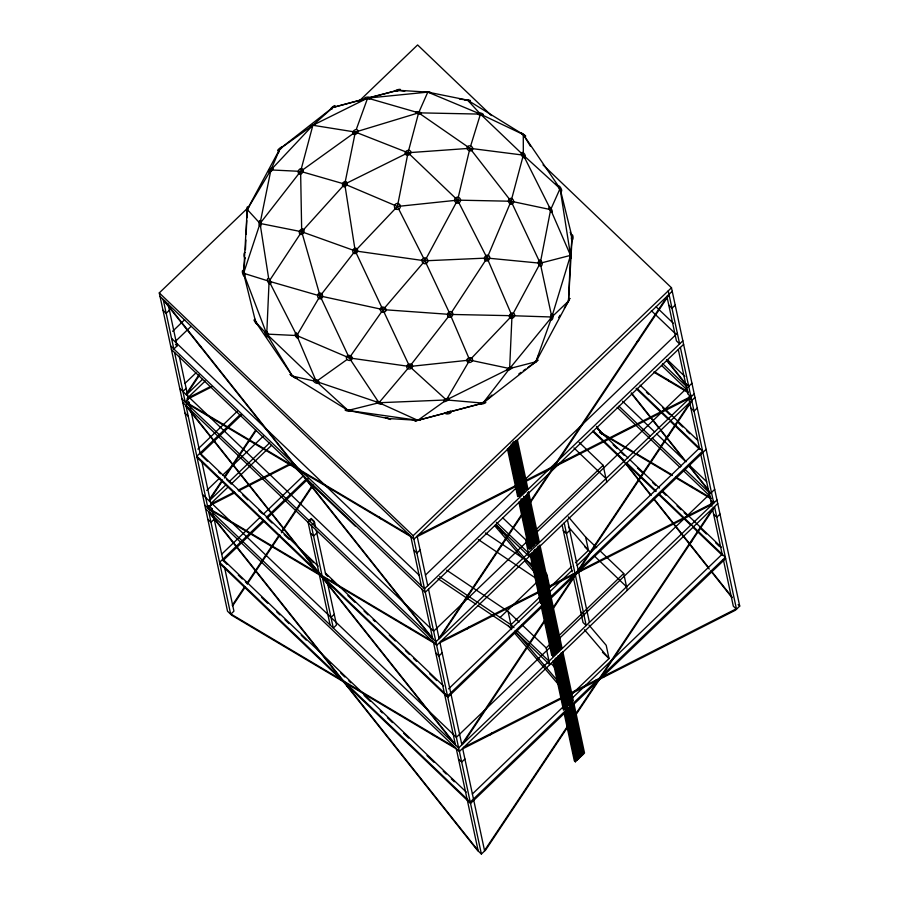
<?xml version="1.0" encoding="UTF-8"?>
<svg xmlns="http://www.w3.org/2000/svg" width="899" height="899" viewBox="0 0 899 899"><rect width="100%" height="100%" fill="white"/><g stroke="black" fill="none" stroke-linecap="round" stroke-linejoin="round"><path stroke-width="1.35" d="M508.486 201.23L508.508 200.477A2.967 2.528 66.7 0 1 512.52 199.039A2.967 2.528 66.7 0 1 512.419 203.882A2.967 2.528 66.7 0 1 508.486 201.219M245.449 249.686L245.888 239.988M246.135 234.448L246.753 220.592M246.877 217.816L247.124 212.276M370.253 97.418L397.909 90.271L427.8 92.114L467.649 100.171L523.274 134.524L560.077 188.576L550.671 209.624L540.243 263.205L511.992 315.706L509.632 368.556L482.954 403.112L417.821 420.339L387.941 418.496L348.093 410.438L292.467 376.085L255.653 322.033L243.595 273.262L260.058 223.446L300.614 171.383L355.341 132.052L418.631 112.836L480.448 114.106L470.728 145.683M535.22 362.185L533.646 363.499L535.905 361.848L568.494 301.109L570.528 255.372L572.135 237.347L560.077 188.576L555.683 183.789M243.674 271.869L247.247 209.501L279.892 148.818L332.776 107.498L364.949 98.823M564.269 308.177L568.494 301.109L572.135 237.347L570.168 232.178M243.843 270.487L244.955 258.013M444.084 401.583L417.821 420.339L348.093 410.438L316.291 381.491L296.827 335.552L320.111 295.973L355.206 250.922L397.392 206.455L408.022 152.74L418.631 112.836L427.8 92.114L480.448 114.106L467.649 100.171L459.456 99.002M260.328 222.064L270.914 169.933L312.874 125.264L332.776 107.498L366.05 98.699M271.442 168.686L279.892 148.818L312.874 125.264L355.341 132.052L344.755 184.126L355.206 250.922L409.618 366.489L446.365 399.943L482.954 403.112L538.052 360.083L535.793 361.735M356.285 129.445L367.624 98.103L418.631 112.836L469.919 148.313L457.58 200.14L424.935 260.811L383.131 309.627L349.273 357.926L378.973 402.741L409.618 366.489L450.174 314.425L487.089 258.058L511.07 201.241L523.33 155.122L481.448 115.061M300.974 170.023L312.874 125.264L366.376 98.721M513.363 315.751L551.817 316.999L570.528 255.372L560.077 188.576L523.33 155.122L469.919 148.313L408.022 152.74L344.755 184.126L301.704 231.751L269.093 281.241L266.745 334.091L316.291 381.491L378.973 402.741L348.093 410.438M571.539 239.156L572.135 237.347L571.213 237.055M278.476 152.774L279.892 148.818L281.095 148.515M551.357 318.313L535.849 361.791L527.825 367.522M538.523 355.51L535.849 361.791L509.632 368.556L446.365 399.943L469.728 360.083L511.992 315.706L487.089 258.058L457.58 200.14L408.022 152.74L355.341 132.052M270.194 171.136L247.247 209.501L259.103 222.413M558.627 317.594L560.032 315.246M186.689 393.2L198.836 374.995M199.376 375.355L186.34 394.886L202.511 379.356M209.433 499.316L222.345 479.965M224.626 476.56L255.597 430.16M209.849 499.844L222.12 481.459M224.424 478.021L256.204 430.419M232.223 605.364L244.697 586.676M247.034 583.181L278.993 535.298M281.331 531.792L312.515 485.089M232.605 605.948L245.011 587.362M247.337 583.878L279.915 535.096M281.466 532.77L313.257 485.145M439.027 638.29L667.923 295.423M440.195 637.694L669.103 294.838M461.771 744.394L690.679 401.538M462.951 743.81L691.848 400.954M484.527 850.51L713.424 507.654M714.593 507.058L485.696 849.915L481.392 854.05L477.155 850.005L208.804 512.149M331.574 109.06L332.776 107.498M550.941 318.077L509.632 368.556L469.728 360.083L409.618 366.489L349.273 357.926L298.108 336.091M281.005 148.605L281.466 148.133A2.821 0.573 -39.2 0 0 282.106 147.133L282.028 146.998A2.821 0.573 -39.2 0 0 279.499 148.402A2.821 0.573 -39.2 0 0 277.679 150.571A2.821 0.573 -39.2 0 0 279.892 149.537M456.321 748.878L231.762 615.287L227.526 611.241L159.28 292.905L249.439 206.365M358.847 101.351L417.608 44.95L491.438 115.566M169.405 310.222L166.18 313.324L163.011 310.29M172.619 331.293L184.677 319.718M175.912 340.923L191.105 326.337M168.057 303.929L177.058 345.901L173.833 349.003L163.213 299.479M184.98 383.39L195.971 372.849M182.924 391.447L186.16 388.346M205.275 380.974L187.093 398.426L210.501 386.525M186.812 400.212L189.195 402.494L185.958 405.595L207.95 508.16L211.175 505.069L201.792 461.288M197.881 449.107L237.269 411.304M240.134 414.63L196.814 456.22L447.5 695.983L702.602 451.129L636.829 388.222M241.764 414.664L200.331 454.445L189.195 402.494M206.736 490.461L219.716 477.998M222.716 475.122L263.238 436.229M210.096 500.024L226.256 484.516M229.29 481.606L269.7 442.814M210.849 503.564L228.043 487.067M231.077 484.156L271.509 445.342M210.321 510.149L211.939 508.598L208.77 505.564M214.209 519.217L210.984 522.319L207.815 519.274M221.637 554.245L260.081 517.352M263.115 514.442L303.57 475.605M263.25 520.386L219.558 562.324L470.256 802.099L725.358 557.245L659.282 494.057M266.284 517.476L306.75 478.639M227.132 564.437L223.076 560.549L264.553 520.746M267.587 517.835L308.042 478.998M308.75 520.779L311.178 518.453L314.347 521.499M312.11 524.701L314.538 522.375L311.357 519.341L308.132 522.443L330.124 625.019M316.808 532.983L313.582 536.085L310.413 533.051M481.392 854.05L413.147 535.714L671.474 287.759L543.03 164.899M331.023 617.444L334.248 614.343M672.227 291.298L413.9 539.254L160.044 296.445M420.103 549.997L416.866 553.087L413.697 550.053M453.006 518.408L455.164 516.341M636.908 341.89L639.065 339.811M675.194 305.132L671.969 308.233L668.8 305.199M425.474 575.057L677.34 333.304M682.847 340.811L424.519 588.766L170.653 345.958M683.611 344.351L425.283 592.306L171.417 349.497M496.147 524.881L529.219 556.515L525.623 539.715L603.139 465.3L579.091 442.297M691.949 383.255L433.621 631.21L179.755 388.413M670.429 421.417L699.714 449.421L688.578 397.47L691.005 395.144M694.219 393.874L435.891 641.83L182.025 399.021M694.983 397.403L436.656 645.358L182.789 402.561M442.151 652.876L438.926 655.978L435.757 652.944M467.132 628.907L469.289 626.828M569.708 530.444L566.471 533.545L563.302 530.511M666.889 437.161L669.058 435.082M697.253 408.022L694.028 411.113L690.848 408.079M500.102 617.467L535.871 583.136M439.532 576.72L510.947 624.76L539.76 597.105M549.694 587.564L571.584 566.561M575.562 562.74L588.474 550.345L585.631 537.085L568.393 516.869M448.567 688.881L540.546 600.599M549.649 591.868L571.876 570.528M577.136 565.482L699.433 448.095M571.011 576.113L573.169 574.034M706.12 449.354L447.792 697.309L197.095 457.546M580.451 571.314L582.619 569.236M514.711 631.177L549.783 664.721L546.187 647.921L623.715 573.506L599.667 550.503M714.694 489.371L456.366 737.326L202.5 494.517M711.323 503.586L713.75 501.26M716.975 499.979L458.647 747.934L204.781 505.126M717.728 503.519L459.4 751.474L205.534 508.665M464.907 758.992L461.67 762.082L458.501 759.048M489.876 735.022L492.034 732.943M689.645 543.277L691.803 541.198M720.009 514.127L716.773 517.228L713.604 514.194M571.292 694.792L609.039 658.551L606.196 645.291L588.957 625.075M472.335 794.019L563.37 706.636M572.472 697.905L722.178 554.211M593.756 682.217L595.913 680.15M725.639 558.571L470.537 803.425L219.85 563.651M603.195 677.419L605.364 675.351M564.055 712.885L574.326 760.79L575.382 761.801L576.461 760.768L554.75 659.495M575.933 759.239L577.001 760.251L578.068 759.228L556.357 657.944M567.28 709.794L577.551 757.7L578.608 758.711L579.686 757.677L569.123 708.401M568.898 708.243L579.17 756.149L580.226 757.16L581.305 756.126L559.594 654.843M570.517 706.693L580.788 754.598L581.844 755.61L582.912 754.576L561.201 653.292M572.124 705.142L582.395 753.047L583.451 754.059L584.53 753.025L573.967 703.748M671.474 287.759L739.72 606.095L735.416 610.23L462.727 748.822M552.818 316.055L568.494 301.109M484.966 401.325L491.989 395.054M398.594 90.709A2.663 0.618 -15.5 0 0 400.134 89.372A2.663 0.618 -15.5 0 0 396.077 90.305A2.663 0.618 -15.5 0 0 396.65 91.159L397.909 90.271L404.752 91.249M316.291 381.491L347.025 359.544M518.835 373.939L521.083 372.332M523.33 370.725L525.578 369.129M187.34 399.268L212.029 386.727M211.074 503.912L234.482 492.011M238.168 490.135L290.737 463.423M208.86 506.013L234.774 492.843M238.516 490.944L292.332 463.581M418.215 535.119L690.893 396.526M417.226 536.591L689.915 397.999M440.959 641.234L713.649 502.642M439.971 642.706L712.66 504.114M463.704 747.339L736.393 608.747M450.601 411.27L445.376 412.776M301.659 229.121L301.053 229.402A2.955 2.169 -58.2 0 0 299.446 233.392A2.955 2.169 -58.2 0 0 302.749 233.83A2.955 2.169 -58.2 0 0 303.783 229.762L303.39 229.335A2.955 2.169 -58.2 0 0 301.671 229.11M418.44 420.181L420.743 419.563L418.72 420.091M370.051 97.643L397.909 90.271M482.954 403.112L414.9 421.103L416.922 420.586M396.639 91.159L397.268 91.069A2.663 0.618 -15.5 0 0 397.931 90.911M349.273 357.926L320.111 295.973L301.704 231.751L300.614 171.383L344.755 184.126L397.392 206.455L457.58 200.14L511.07 201.241L550.671 209.624L523.33 155.122M367.624 98.103L427.8 92.114M380.344 402.685L444.994 400.01M511.992 315.706L450.174 314.425L383.131 309.627L320.111 295.973L269.093 281.241L296.827 335.552L266.745 334.091L243.595 273.262L267.812 280.836M270.914 169.933L299.266 171.316M267.452 335.26L292.467 376.085L313.605 380.884M386.278 417.619L388.233 418.226M385.525 417.496L387.941 418.496M388.907 418.484L390.582 419.473L385.311 417.63M380.232 403.314L417.821 420.339M481.707 114.712L523.274 134.524L530.421 146.189M292.467 376.085L297.434 378.457M654.303 371.68L688.42 391.975M653.876 372.197L688.376 392.717M599.768 431.812L633.975 452.163M636.368 453.59L672.238 474.919M675.823 477.054L711.165 498.08M599.487 432.408L672.014 475.56M675.599 477.695L711.12 498.821M185.104 401.617L409.674 535.208M186.262 403.067L410.821 536.658M207.86 507.721L432.419 641.313M209.006 509.182L433.576 642.774M230.605 613.837L455.175 747.429M485.426 532.95L532.972 564.92M478.279 539.524L535.355 577.922M446.657 570.168L508.104 611.5L519.128 622.041M437.948 578.686L475.987 604.263M478.29 605.814L511.711 628.3L508.104 611.5M522.634 134.58C531.893 140.064 516.835 129.13 522.252 134.299M467.649 100.171L469.66 102.003M580.754 611.893L583.912 614.894M306.537 479.763L355.206 526.05M656.214 306.907L673.362 323.303M651.337 310.672L675.621 333.911M667.182 359.566L684.847 376.467M685.544 383.322L688.713 386.356M662.608 363.634L685.937 385.941M661.484 365.365L687.724 390.469M690.994 396.965L687.825 393.931L678.352 349.778M688.578 397.47L691.747 400.505M667.418 379.479L669.541 381.513M640.099 385.154L697.613 440.173M646.437 392.267L648.449 394.2M662.574 407.719L669.643 414.473M678.723 423.159L682.757 427.014M686.802 430.879L689.825 433.779M636.11 388.582L668.418 419.485M622.524 401.212L654.697 431.981M656.708 433.914L684.858 460.827L660.596 430.295M688.949 464.738L706.614 481.639M618.872 406.157L650.168 436.082M652.18 438.015L681.453 466.008M684.476 468.907L709.716 493.034M617.164 407.337L680.037 467.469M683.071 470.379L710.457 496.563M710.57 500.046L713.739 503.08L680.374 347.452M690.162 485.595L692.286 487.629M596.79 427.216L598.206 428.565M596.576 427.89L628.019 457.962M630.053 459.906L659.473 488.045M662.518 490.955L721.346 547.221M599.903 432.127L601.937 434.06M613.096 444.735L617.152 448.623M621.209 452.5L624.254 455.411M637.436 468.019L642.515 472.874M652.652 482.572L655.697 485.482M661.788 491.303L665.844 495.192M677.003 505.867L681.06 509.744M684.105 512.655L686.128 514.599M700.332 528.174L706.423 533.995M715.548 542.726L719.605 546.614M593.351 430.992L624.794 461.063M626.828 463.007L656.248 491.146M592.621 431.34L624.063 461.423M626.097 463.356L655.517 491.495M658.551 494.405L691.016 525.454M693.05 527.398L722.459 555.537L712.469 508.89M738.135 604.577L739.72 606.095M573.922 447.893L605.993 478.56M585.631 537.085L596.655 547.626M584.71 546.738L590.486 552.267M594.486 556.099L626.558 586.766M502.575 517.667L525.623 539.715M496.394 522.308L528.466 552.975M602.442 652.236L609.039 658.551L584.462 629.727M522.139 624.917L546.187 647.921M510.947 624.76L513.958 627.637M516.959 630.514L549.031 661.181M159.28 292.905L413.147 535.714M198.51 344.238L200.634 346.272M379.243 517.105L381.367 519.139M171.552 338.384L419.069 575.124M175.474 344.384L177.058 345.901M581.855 753.564L582.912 754.576M580.248 755.115L581.305 756.126M185.059 413.169L188.239 416.203M212.771 439.667L214.895 441.701M409.09 627.435L411.214 629.469M200.039 453.118L318.179 566.1M325.393 573L443.522 685.993M201.342 455.411L207.399 461.198M218.502 471.829L220.525 473.751M226.582 479.549L230.616 483.415M242.73 495.001L247.787 499.833M258.89 510.452L261.924 513.351M266.969 518.184L272.015 523.004M284.129 534.602L289.175 539.422M300.288 550.042L302.311 551.975M308.368 557.773L313.414 562.605M327.697 576.259L325.674 574.326L316.246 530.331M331.731 580.125L333.754 582.058M347.891 595.576L354.959 602.33M364.039 611.028L368.084 614.894M373.13 619.714L375.153 621.647M389.278 635.166L395.346 640.965M405.438 650.618L409.472 654.483M413.518 658.349L416.54 661.248M429.666 673.801L436.734 680.554M235.527 545.783L237.651 547.817M431.835 733.55L433.959 735.584M222.795 559.223L466.255 792.086M238.291 575.102L242.348 578.99M245.393 581.9L247.427 583.844M261.62 597.419L267.711 603.24M276.836 611.972L279.881 614.882M284.961 619.737L289.017 623.614M301.187 635.267L306.256 640.11M324.517 657.574L330.607 663.395M340.743 673.104L344.811 676.981M348.868 680.858L350.891 682.802M364.084 695.421L370.163 701.242M380.311 710.94L382.345 712.885M387.413 717.728L392.481 722.582M403.64 733.258L408.719 738.101M426.969 755.576L434.071 762.363M443.207 771.095L446.252 774.005M451.32 778.86L454.366 781.77M337.754 674.497L339.878 676.52M347.048 686.195L349.172 688.229M265.812 333.091L255.653 322.033L255.226 319.302M255.586 321.078C251.091 316.291 257.676 326.978 257.193 323.426M568.449 526.859L588.474 550.345M545.064 572.146L546.884 574.27L549.727 587.541L547.907 585.406M496.046 524.589L533.343 568.337M495.259 525.14L497.99 528.331M499.81 530.466L502.541 533.669M494.686 525.657L522.903 558.74M524.724 560.875L534.736 572.618M551.121 663.327L554.75 667.586M515.7 631.727L557.56 680.801M507.969 625.322L511.61 629.592M514.34 632.795L558.043 684.027M666.822 360.005L686.645 384.963M666.462 360.207L686.51 385.435M631.536 393.054L686.117 461.771M688.701 465.03L708.536 489.989M631.143 393.211L658.866 428.115M688.342 465.221L710.12 492.641M596.475 426.384L602.858 434.419M625.794 463.3L651.067 495.113M653.674 498.406L708.569 567.516M711.188 570.809L732.089 597.127M596.857 427.508L601.88 433.846M619.344 455.827L650.786 495.405M653.404 498.698L709.289 569.067M711.042 571.258L732 597.644M164.27 300.491L432.621 638.346M163.303 299.918L431.666 637.784M187.014 406.606L455.377 744.462M186.059 406.033L454.411 743.889M209.77 512.711L478.122 850.578M469.919 148.313L511.07 201.241L540.243 263.205L551.817 316.999M256.058 321.673L256.507 322.303M397.392 206.455L424.935 260.811L450.174 314.425L469.728 360.083M551.222 210.905L570.528 255.372L540.243 263.205L487.089 258.058L424.935 260.811L355.206 250.922L301.704 231.751L260.058 223.446L268.666 278.488M668.249 290.86L679.622 343.912L676.441 340.878L666.912 296.389M714.503 506.62L736.495 609.196L733.314 606.162L723.347 559.639M700.894 454.894L711.896 506.238M603.139 465.3L606.746 482.1M623.715 573.506L627.311 590.306M567.426 519.836L589.418 622.411M564.201 522.937L586.193 625.513L583.024 622.479L573.315 577.192M562.167 525.207L572.169 571.854M517.341 439.6L527.904 488.865M528.488 491.607L539.344 542.243M539.928 544.985L561.942 647.64M562.819 651.741L573.382 701.018M516.262 440.622L526.533 488.528M527.41 492.641L537.973 541.906M538.849 546.019L560.864 648.673M561.74 652.775L572.303 702.052M572.888 704.782L583.451 754.059M515.723 441.139L526.286 490.416M527.162 494.529L537.726 543.794M538.321 546.536L560.324 649.179M515.498 440.982L525.185 486.157M526.938 494.36L537.209 542.266M538.085 546.378L548.648 595.644M549.828 601.116L560.099 649.022M560.976 653.135L571.539 702.4M514.644 442.173L524.915 490.079M526.095 495.551L536.355 543.457M537.242 547.57L559.245 650.213M560.122 654.326L570.685 703.591M571.281 706.333L581.844 755.61M513.812 441.33L524.668 491.967M525.555 496.068L535.826 543.974M536.995 549.446L558.706 650.73M513.88 442.533L524.151 490.438M525.623 497.282L535.298 542.445M536.77 549.289L546.749 595.823M547.918 601.307L558.189 649.202M559.661 656.045L569.921 703.951M512.733 442.364L523.6 493M524.477 497.102L534.748 545.008M535.624 549.12L546.48 599.757M547.064 602.499L557.627 651.764M558.515 655.877L569.078 705.142M569.663 707.884L580.226 757.16M512.497 444.241L523.061 493.517M523.645 496.259L534.208 545.524M535.085 549.637L557.099 652.281M557.976 656.394L568.539 705.659M512.273 444.084L522.533 491.989M523.712 497.462L525.769 507.047M526.353 509.778L533.984 545.367M534.86 549.469L545.423 598.745M546.008 601.487L556.571 650.752M557.751 656.225L565.673 693.185M566.258 695.927L568.314 705.501M511.126 443.904L521.982 494.551M522.858 498.653L533.129 546.558M534.006 550.671L556.02 653.315M556.897 657.427L578.608 758.711M510.879 445.792L521.442 495.068M522.319 499.17L532.59 547.075M533.478 551.177L555.481 653.831M510.654 445.634L520.926 493.54M522.094 499.012L532.073 545.547M533.545 552.391L554.964 652.303M556.133 657.776L566.404 705.681M509.8 446.825L520.364 496.102M520.948 498.833L531.511 548.109M532.399 552.211L554.402 654.865M555.279 658.978L565.842 708.243M566.437 710.985L577.001 760.251M509.261 447.342L519.824 496.619M520.712 500.721L530.983 548.626M531.86 552.728L542.715 603.375M543.299 606.106L553.863 655.382M509.328 448.556L519.6 496.462M520.487 500.563L530.747 548.469M531.927 553.941L542.198 601.847M543.075 605.948L553.054 652.483M554.514 659.327L565.078 708.603M565.965 712.705L575.641 757.879M508.193 448.376L518.453 496.282M519.633 501.754L529.904 549.66M530.781 553.762L552.784 656.416M553.672 660.518L564.235 709.794M564.819 712.536L575.382 761.801M507.429 448.736L517.689 496.641M518.869 502.114L528.848 548.648M530.017 554.121L540.58 603.398M541.164 606.128L551.728 655.405M552.907 660.877L563.471 710.154M417.136 536.152L427.744 585.676M428.508 589.205L439.128 638.728M439.881 642.268L450.736 692.893M451.017 694.219L461.872 744.844M462.625 748.373L473.481 798.997M473.762 800.324L484.617 850.948M410.731 536.22L421.35 585.732M422.103 589.272L432.722 638.796M433.475 642.324L455.467 744.9M456.231 748.44L478.212 851.016M314.538 522.375L315.673 527.679M327.101 581.001L336.529 624.951L333.293 628.053L311.301 525.477M179.249 356.139L188.43 398.954L185.205 402.055L174.586 352.532M211.939 508.598L223.076 560.549M224.548 567.393L233.931 611.174L230.695 614.275L208.714 511.7M523.274 134.524L523.33 153.751M571.337 235.898A2.562 0.933 88.1 0 1 572.607 235.246A2.562 0.933 88.1 0 1 572.944 238.797A2.562 0.933 88.1 0 1 571.674 239.449L571.483 239.01A2.562 0.933 88.1 0 1 571.337 238.449M450.129 411.203A2.967 1.36 -11 0 1 449.286 413.596A2.967 1.36 -11 0 1 445.196 412.978M245.09 257.968A2.798 1.214 86.7 0 1 243.977 255.058A2.798 1.214 86.7 0 1 245 252.45M334.012 107.195A2.967 0.596 -39.2 0 0 333.866 105.992A2.967 0.596 -39.2 0 0 330.45 109.296L331.697 108.993A2.967 0.596 -39.2 0 0 332.259 108.633M376.265 401.572L376.232 401.808A2.955 0.933 22.5 0 0 377.198 402.853L377.805 403.213A2.955 0.933 22.5 0 0 381.558 404.033A2.955 0.933 22.5 0 0 379.704 402.044A2.955 0.933 22.5 0 0 376.265 401.572M567.179 303.334L569.809 298.468L567.179 303.334M422.215 259.699L422.024 260.44A2.955 2.911 50.9 0 0 422.642 262.609L423.193 263.16A2.955 2.911 50.9 0 0 427.43 262.384A2.955 2.911 50.9 0 0 426.25 258.204A2.955 2.911 50.9 0 0 422.215 259.699M303.019 171.293L302.783 172.035A3.023 2.225 -58.2 0 1 298.614 173.597A3.023 2.225 -58.2 0 1 300.131 168.855A3.023 2.225 -58.2 0 1 303.019 171.293M353.004 249.933L352.79 250.619A2.764 2.405 -64.9 0 0 354.891 253.619A2.764 2.405 -64.9 0 0 357.678 250.754A2.764 2.405 -64.9 0 0 355.094 248.248L354.453 248.45A2.764 2.405 -64.9 0 0 353.004 249.933M509.576 315.111L509.351 315.807A2.989 2.36 -44.8 0 0 509.755 317.684L510.216 318.089A2.989 2.36 -44.8 0 0 514.161 316.751A2.989 2.36 -44.8 0 0 513.396 313.155A2.989 2.36 -44.8 0 0 509.576 315.111M569.988 252.394L571.067 258.35L570.067 252.484M342.777 183.407L342.541 184.093A2.821 2.079 -58.2 0 0 342.733 185.969L343.081 186.396A2.821 2.079 -58.2 0 0 346.497 185.273A2.821 2.079 -58.2 0 0 346.126 181.654A2.821 2.079 -58.2 0 0 342.777 183.407M310.447 126.354L315.335 124.062L310.447 126.354M290.197 374.523L294.726 377.647L290.197 374.523M551.368 314.616L551.065 315.167A3.023 1.247 -81.2 0 0 551.177 319.92A3.023 1.247 -81.2 0 0 553.132 316.358A3.023 1.247 -81.2 0 0 551.368 314.616M405.663 151.661L405.292 152.257A3.023 2.315 -21.1 0 0 408.202 155.089A3.023 2.315 -21.1 0 0 410.618 151.234A3.023 2.315 -21.1 0 0 405.663 151.661M425.092 91.687L430.52 92.496L425.092 91.687M272.476 169.799L272.026 170.394A2.933 1.146 -47.3 0 1 269.071 172.17A2.933 1.146 -47.3 0 1 269.801 169.473A2.933 1.146 -47.3 0 1 272.757 167.686L272.993 167.888A2.933 1.146 -47.3 0 1 272.476 169.799M244.663 275.948L244.449 276.162A3.023 0.989 74.6 0 1 242.415 272.419A3.023 0.989 74.6 0 1 243.741 271.082A3.023 0.989 74.6 0 1 244.663 275.948M270.577 283.702L270.307 283.938A2.955 1.326 65.9 0 1 269.104 283.545L268.655 283.073A2.955 1.326 65.9 0 1 267.486 279.038A2.955 1.326 65.9 0 1 269.812 279.791A2.955 1.326 65.9 0 1 270.577 283.702M448.466 399.74L447.949 400.179A3.023 1.056 -28 0 1 443.701 401.37A3.023 1.056 -28 0 1 447.028 398.504A3.023 1.056 -28 0 1 448.466 399.74M247.101 212.063L246.944 212.198A2.719 0.562 -82.6 0 1 246.832 208.512A2.719 0.562 -82.6 0 1 247.888 207.635A2.719 0.562 -82.6 0 1 247.113 212.063M539.265 260.362L538.861 260.688A3.023 1.888 77 0 0 539.569 265.711A3.023 1.888 77 0 0 542.198 263.587A3.023 1.888 77 0 0 539.265 260.362M260.53 226.143L260.272 226.334A2.922 1.056 88.1 0 1 259.474 225.75L259.26 225.211A2.922 1.056 88.1 0 1 259.418 220.974A2.922 1.056 88.1 0 1 260.957 222.098A2.922 1.056 88.1 0 1 260.53 226.143M295.76 332.99L295.49 333.181A2.776 1.247 65.9 0 0 295.389 335.248L295.625 335.923A2.776 1.247 65.9 0 0 297.895 338.103A2.776 1.247 65.9 0 0 298.03 335.181A2.776 1.247 65.9 0 0 295.76 332.99M481.516 402.876L480.931 403.145A2.955 0.685 -15.5 0 0 480.111 403.865L480.212 404.022A2.955 0.685 -15.5 0 0 483.943 403.527A2.955 0.685 -15.5 0 0 485.539 402.134A2.955 0.685 -15.5 0 0 481.516 402.876M469.278 357.746L468.559 358.004A2.933 2.371 -19.5 0 0 466.862 360.151L466.884 360.78A2.933 2.371 -19.5 0 0 470.177 362.421A2.933 2.371 -19.5 0 0 472.559 359.386A2.933 2.371 -19.5 0 0 469.278 357.746M524.87 157.651L524.477 157.786A2.955 1.607 59.5 0 1 522.937 157.156L522.431 156.64A2.955 1.607 59.5 0 1 521.589 152.796A2.955 1.607 59.5 0 1 524.533 154.021A2.955 1.607 59.5 0 1 524.87 157.651M369.894 98.676L369.309 98.868A2.989 1 -2.3 0 1 365.028 98.688A2.989 1 -2.3 0 1 366.387 97.227A2.989 1 -2.3 0 1 370.433 97.665L370.602 97.924A2.989 1 -2.3 0 1 369.894 98.676M508.778 369.95L508.205 370.085A2.753 0.966 -28 0 1 507.193 369.849L507.171 369.579A2.753 0.966 -28 0 1 510.081 367.309A2.753 0.966 -28 0 1 512.025 367.77A2.753 0.966 -28 0 1 508.778 369.95M464.997 99.744L470.391 100.576L464.997 99.744M419.181 111.925L418.484 111.757A2.776 1.011 13.8 0 0 415.956 112.42A2.776 1.011 13.8 0 0 419.26 113.971A2.776 1.011 13.8 0 0 421.204 113.049L420.901 112.746A2.776 1.011 13.8 0 0 419.181 111.925M469.817 150.785L469.076 150.583A2.967 2.416 22.3 0 1 467.761 146.391A2.967 2.416 22.3 0 1 472.571 147.672A2.967 2.416 22.3 0 1 469.817 150.774M350.037 410.247L349.385 410.045A3.023 0.663 9.5 0 0 345.104 409.955A3.023 0.663 9.5 0 0 349.318 411.248A3.023 0.663 9.5 0 0 350.037 410.247M456.759 202.938L456.051 202.612A2.989 2.911 36.1 0 1 454.703 200.769L454.624 200.005A2.989 2.911 36.1 0 1 457.894 197.229A2.989 2.911 36.1 0 1 460.49 200.78A2.989 2.911 36.1 0 1 456.759 202.938M350.913 355.959L350.217 355.611A3.023 2.506 17.3 0 0 346.317 357.948A3.023 2.506 17.3 0 0 350.846 360.241A3.023 2.506 17.3 0 0 350.913 355.959M451.871 311.931L451.276 311.627A3.023 2.562 -61.3 0 0 447.511 314.886A3.023 2.562 -61.3 0 0 451.343 316.853A3.023 2.562 -61.3 0 0 451.871 311.931M411.731 364.5L411.124 364.174A3.023 2.45 -19.5 0 0 406.663 366.59A3.023 2.45 -19.5 0 0 410.607 368.736A3.023 2.45 -19.5 0 0 411.731 364.5M381.985 311.874L381.311 311.481A3.023 2.506 17.3 0 1 381.749 307.256A3.023 2.506 17.3 0 1 386.109 309.795A3.023 2.506 17.3 0 1 381.985 311.874M317.74 380.513L317.066 380.108A3.023 1.573 25.7 0 0 313.515 380.839A3.023 1.573 25.7 0 0 317.864 383.412A3.023 1.573 25.7 0 0 317.74 380.513M395.751 208.995L395.155 208.489A3.023 3 -53.6 0 1 396.526 203.579A3.023 3 -53.6 0 1 400.381 206.871A3.023 3 -53.6 0 1 395.751 208.995M485.505 260.643L484.999 260.193A3.023 2.562 -61.3 0 1 486.449 255.35A3.023 2.562 -61.3 0 1 489.708 258.227A3.023 2.562 -61.3 0 1 485.505 260.643M267.138 332.158L266.677 331.686A3.023 1.36 65.9 0 0 265.183 333.776A3.023 1.36 65.9 0 0 268.116 336.765A3.023 1.36 65.9 0 0 267.138 332.158M477.942 114.173L477.627 113.836A3.023 1.101 13.8 0 1 480.875 113.083A3.023 1.101 13.8 0 1 482.92 115.252A3.023 1.101 13.8 0 1 477.942 114.173M353.116 134.097L352.801 133.67A3.023 2.045 -38.1 0 1 355.599 129.681A3.023 2.045 -38.1 0 1 357.667 132.456A3.023 2.045 -38.1 0 1 353.116 134.097M322.213 294.378L321.797 293.804A2.944 2.528 87.5 0 0 317.684 295.097A2.944 2.528 87.5 0 0 320.482 298.895A2.944 2.528 87.5 0 0 322.213 294.378M551.256 208.782L550.829 208.152A3.023 0.933 61.5 0 0 549.098 208.208A3.023 0.933 61.5 0 0 551.829 212.299A3.023 0.933 61.5 0 0 551.256 208.782M559.762 189.813L558.537 187.172A2.978 0.91 61.5 0 1 559.83 186.621A2.978 0.91 61.5 0 1 561.718 190.689A2.978 0.91 61.5 0 1 559.762 189.813"/></g></svg>
